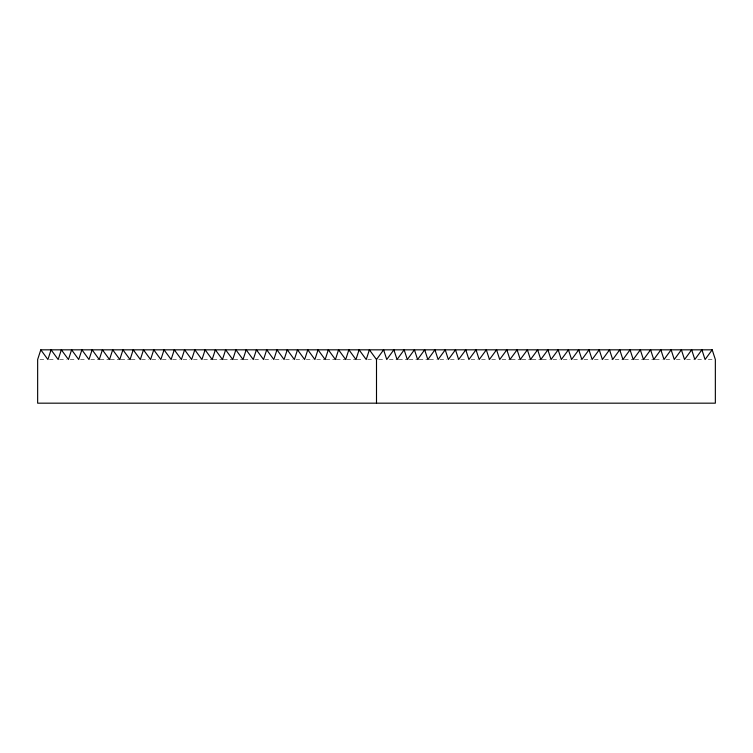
<?xml version="1.0" encoding="UTF-8"?>
<svg xmlns="http://www.w3.org/2000/svg" width="753" height="753" viewBox="0 0 753 753"><rect width="100%" height="100%" fill="white"/><g stroke="black" fill="none" stroke-linecap="round" stroke-linejoin="round"><path stroke-width="0.56" stroke-dasharray="3.77 2.82" d="M40.003 359.529L44.709 359.529M49.416 359.529L55.298 359.529M59.675 359.529L66.405 359.529M70.255 359.529L76.684 359.529M80.505 359.529L87.066 359.529M90.793 359.529L99.867 359.529M100.196 359.529L110.23 359.529M110.597 359.529L120.442 359.529M120.969 359.529L130.768 359.529M131.238 359.529L137.827 359.529M141.555 359.529L148.341 359.529M151.937 359.529L158.601 359.529M162.337 359.529L169.001 359.529M172.616 359.529L179.355 359.529M182.998 359.529L189.737 359.529M193.436 359.529L200.091 359.529M203.668 359.529L212.798 359.529M213.137 359.529L223.18 359.529M223.547 359.529L233.336 359.529M233.919 359.529L243.774 359.529M244.17 359.529L250.937 359.529M254.749 359.529L261.282 359.529M264.849 359.529L271.475 359.529M275.259 359.529L281.942 359.529M285.556 359.529L292.277 359.529M295.92 359.529L302.565 359.529M306.311 359.529L313.069 359.529M316.655 359.529L325.663 359.529M326.04 359.529L336.12 359.529M336.497 359.529L346.164 359.529M346.86 359.529L356.668 359.529M357.091 359.529L363.661 359.529M367.68 359.529L374.222 359.529M378.778 359.529L385.32 359.529M389.339 359.529L398.262 359.529M398.666 359.529L408.267 359.529M409.171 359.529L418.856 359.529M419.223 359.529L429.304 359.529M429.681 359.529L436.345 359.529M439.931 359.529L446.689 359.529M450.435 359.529L457.08 359.529M460.723 359.529L467.208 359.529M471.058 359.529L477.741 359.529M481.525 359.529L488.151 359.529M491.718 359.529L498.251 359.529M502.063 359.529L511.183 359.529M511.456 359.529L521.424 359.529M522.017 359.529L531.806 359.529M532.164 359.529L542.216 359.529M542.555 359.529L549.332 359.529M552.909 359.529L559.564 359.529M563.263 359.529L570.002 359.529M573.645 359.529L580.384 359.529M583.999 359.529L590.663 359.529M594.399 359.529L601.063 359.529M604.659 359.529L611.445 359.529M615.173 359.529L624.03 359.529M624.585 359.529L634.337 359.529M634.911 359.529L644.756 359.529M645.123 359.529L655.148 359.529M655.486 359.529L662.207 359.529M665.934 359.529L672.495 359.529M676.316 359.529L682.745 359.529M686.595 359.529L693.325 359.529M697.702 359.529L703.584 359.529M708.291 359.529L712.997 359.529"/><path stroke-width="1.13" d="M40.803 349.825L37.65 359.529L37.65 403.175L715.35 403.175L715.35 359.529L712.197 349.825L40.803 349.825L47.919 359.529L51.072 349.825L58.188 359.529L61.341 349.825L68.457 359.529L71.61 349.825L78.726 359.529L81.879 349.825L88.995 359.529L92.148 349.825L99.255 359.529L102.408 349.825L109.524 359.529L112.677 349.825L119.793 359.529L122.946 349.825L130.062 359.529L133.215 349.825L140.331 359.529L143.484 349.825L150.6 359.529L153.753 349.825L160.869 359.529L164.022 349.825L171.138 359.529L174.291 349.825L181.407 359.529L184.56 349.825L191.676 359.529L194.829 349.825L201.945 359.529L205.098 349.825L212.205 359.529L215.358 349.825L222.474 359.529L225.627 349.825L232.743 359.529L235.896 349.825L243.012 359.529L246.165 349.825L253.281 359.529L256.434 349.825L263.55 359.529L266.703 349.825L273.819 359.529L276.972 349.825L284.088 359.529L287.241 349.825L294.357 359.529L297.51 349.825L304.626 359.529L307.779 349.825L314.895 359.529L318.048 349.825L325.155 359.529L328.308 349.825L335.424 359.529L338.577 349.825L345.693 359.529L348.846 349.825L355.962 359.529L359.115 349.825L366.231 359.529L369.384 349.825L376.5 359.529L376.5 403.175M376.5 359.529L383.616 349.825L386.769 359.529L393.885 349.825L397.038 359.529L404.154 349.825L407.307 359.529L414.423 349.825L417.576 359.529L424.692 349.825L427.845 359.529L434.952 349.825L438.105 359.529L445.221 349.825L448.374 359.529L455.49 349.825L458.643 359.529L465.759 349.825L468.912 359.529L476.028 349.825L479.181 359.529L486.297 349.825L489.45 359.529L496.566 349.825L499.719 359.529L506.835 349.825L509.988 359.529L517.104 349.825L520.257 359.529L527.373 349.825L530.526 359.529L537.642 349.825L540.795 359.529L547.902 349.825L551.055 359.529L558.171 349.825L561.324 359.529L568.44 349.825L571.593 359.529L578.709 349.825L581.862 359.529L588.978 349.825L592.131 359.529L599.247 349.825L602.4 359.529L609.516 349.825L612.669 359.529L619.785 349.825L622.938 359.529L630.054 349.825L633.207 359.529L640.323 349.825L643.476 359.529L650.592 349.825L653.745 359.529L660.852 349.825L664.005 359.529L671.121 349.825L674.274 359.529L681.39 349.825L684.543 359.529L691.659 349.825L694.812 359.529L701.928 349.825L705.081 359.529L712.197 349.825"/></g></svg>
